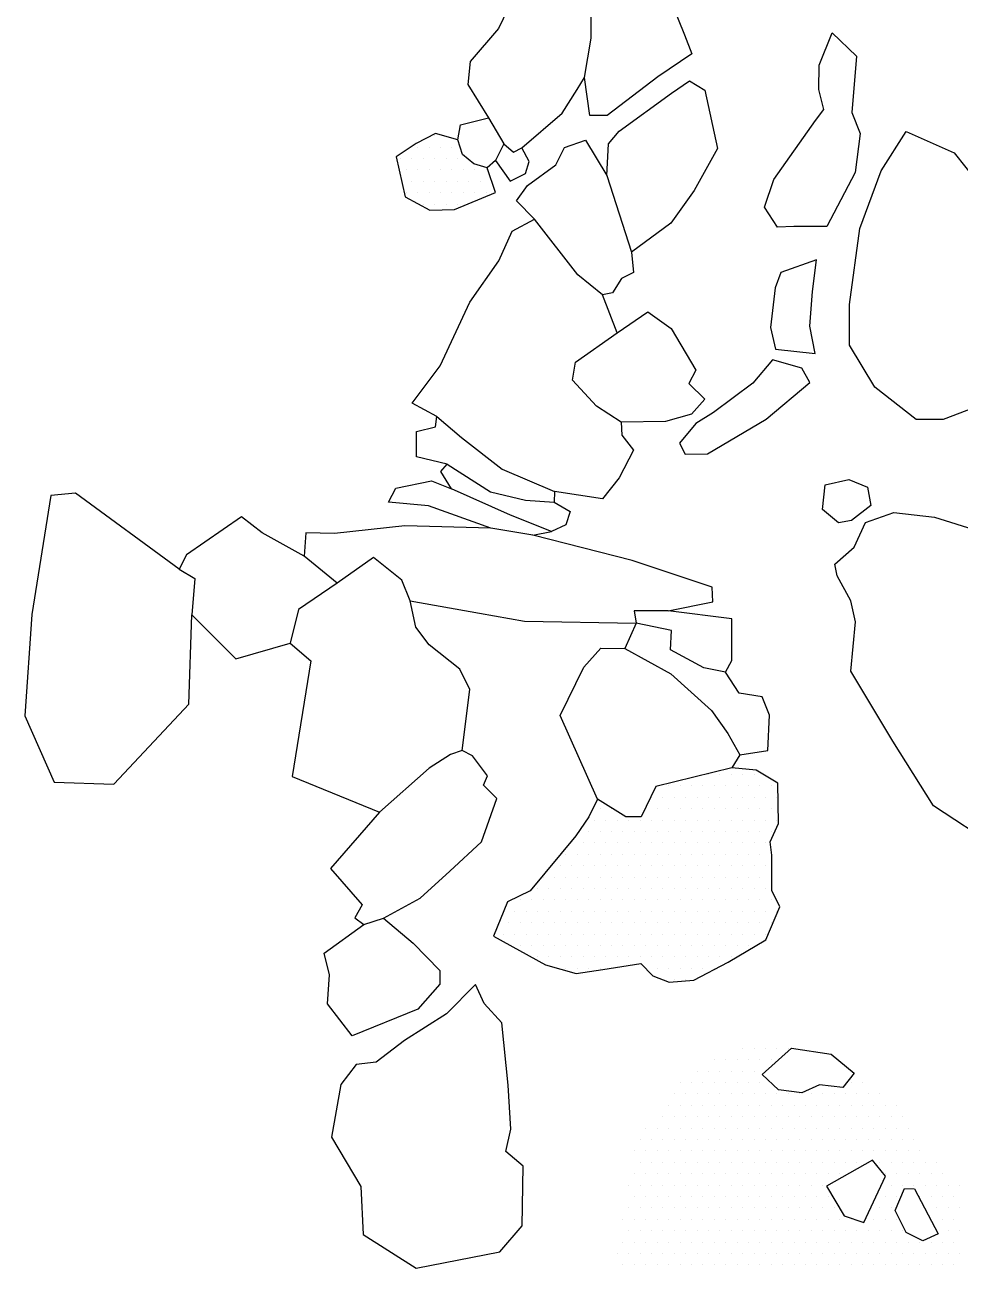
# Model space of a CAD drawing. Header units: metres. Extents: x 1.06 to 3.38, y -16.6 to -13.18.
# Drawn here: x 1.063 to 2.088, y -15.691 to -14.329 of the extents above; entities that cross this region are included whole.
import ezdxf

# ---------------------------------------------------------------- set-up
doc = ezdxf.new("R2010")
doc.units = ezdxf.units.M
doc.header["$LTSCALE"] = 25
doc.header["$MEASUREMENT"] = 0
doc.layers.get('0').update_dxf_attribs({"linetype": 'CONTINUOUS'})
doc.layers.add('STEINE', color=4, linetype='CONTINUOUS')
doc.layers.add('STEINESCHRAFF', color=4, linetype='CONTINUOUS')

# ---------------------------------------------------------------- blocks, each defined once
blk = doc.blocks.new('*X1')
at = {"color": 0}
for p, q in [((181.875, -1546.25), (181.875, -1546.25)), ((183.125, -1546.25), (183.125, -1546.25)), ((184.375, -1546.25), (184.375, -1546.25)), ((185, -1545), (185, -1545)), ((185.625, -1546.25), (185.625, -1546.25)), ((186.25, -1545), (186.25, -1545)), ((186.875, -1546.25), (186.875, -1546.25)), ((187.5, -1545), (187.5, -1545)), ((188.125, -1546.25), (188.125, -1546.25)), ((188.75, -1545), (188.75, -1545)), ((190, -1545), (190, -1545)), ((180, -1547.5), (180, -1547.5)), ((181.25, -1547.5), (181.25, -1547.5)), ((182.5, -1547.5), (182.5, -1547.5)), ((183.75, -1547.5), (183.75, -1547.5)), ((185, -1547.5), (185, -1547.5)), ((186.25, -1547.5), (186.25, -1547.5)), ((187.5, -1547.5), (187.5, -1547.5)), ((178.125, -1548.75), (178.125, -1548.75)), ((179.375, -1548.75), (179.375, -1548.75)), ((180.625, -1548.75), (180.625, -1548.75)), ((181.875, -1548.75), (181.875, -1548.75)), ((183.125, -1548.75), (183.125, -1548.75)), ((184.375, -1548.75), (184.375, -1548.75)), ((185.625, -1548.75), (185.625, -1548.75)), ((186.875, -1548.75), (186.875, -1548.75)), ((196.875, -1548.75), (196.875, -1548.75)), ((198.125, -1548.75), (198.125, -1548.75)), ((177.5, -1550), (177.5, -1550)), ((178.75, -1550), (178.75, -1550)), ((180, -1550), (180, -1550)), ((181.25, -1550), (181.25, -1550)), ((182.5, -1550), (182.5, -1550)), ((183.75, -1550), (183.75, -1550)), ((185, -1550), (185, -1550)), ((186.25, -1550), (186.25, -1550)), ((187.5, -1550), (187.5, -1550)), ((188.75, -1550), (188.75, -1550)), ((190, -1550), (190, -1550)), ((191.25, -1550), (191.25, -1550)), ((192.5, -1550), (192.5, -1550)), ((193.75, -1550), (193.75, -1550)), ((195, -1550), (195, -1550)), ((196.25, -1550), (196.25, -1550)), ((197.5, -1550), (197.5, -1550)), ((198.75, -1550), (198.75, -1550)), ((200, -1550), (200, -1550)), ((176.875, -1551.25), (176.875, -1551.25)), ((178.125, -1551.25), (178.125, -1551.25)), ((179.375, -1551.25), (179.375, -1551.25)), ((180.625, -1551.25), (180.625, -1551.25)), ((181.875, -1551.25), (181.875, -1551.25)), ((183.125, -1551.25), (183.125, -1551.25)), ((184.375, -1551.25), (184.375, -1551.25)), ((185.625, -1551.25), (185.625, -1551.25)), ((186.875, -1551.25), (186.875, -1551.25)), ((188.125, -1551.25), (188.125, -1551.25)), ((189.375, -1551.25), (189.375, -1551.25)), ((190.625, -1551.25), (190.625, -1551.25)), ((191.875, -1551.25), (191.875, -1551.25)), ((193.125, -1551.25), (193.125, -1551.25)), ((194.375, -1551.25), (194.375, -1551.25)), ((195.625, -1551.25), (195.625, -1551.25)), ((196.875, -1551.25), (196.875, -1551.25)), ((198.125, -1551.25), (198.125, -1551.25)), ((199.375, -1551.25), (199.375, -1551.25)), ((200.625, -1551.25), (200.625, -1551.25)), ((201.875, -1551.25), (201.875, -1551.25)), ((176.25, -1552.5), (176.25, -1552.5)), ((177.5, -1552.5), (177.5, -1552.5)), ((178.75, -1552.5), (178.75, -1552.5)), ((180, -1552.5), (180, -1552.5)), ((181.25, -1552.5), (181.25, -1552.5)), ((182.5, -1552.5), (182.5, -1552.5)), ((183.75, -1552.5), (183.75, -1552.5)), ((185, -1552.5), (185, -1552.5)), ((186.25, -1552.5), (186.25, -1552.5)), ((187.5, -1552.5), (187.5, -1552.5)), ((188.75, -1552.5), (188.75, -1552.5)), ((190, -1552.5), (190, -1552.5)), ((191.25, -1552.5), (191.25, -1552.5)), ((192.5, -1552.5), (192.5, -1552.5)), ((193.75, -1552.5), (193.75, -1552.5)), ((195, -1552.5), (195, -1552.5)), ((196.25, -1552.5), (196.25, -1552.5)), ((197.5, -1552.5), (197.5, -1552.5)), ((198.75, -1552.5), (198.75, -1552.5)), ((200, -1552.5), (200, -1552.5)), ((201.25, -1552.5), (201.25, -1552.5)), ((202.5, -1552.5), (202.5, -1552.5)), ((174.375, -1553.75), (174.375, -1553.75)), ((175.625, -1553.75), (175.625, -1553.75)), ((176.875, -1553.75), (176.875, -1553.75)), ((178.125, -1553.75), (178.125, -1553.75)), ((179.375, -1553.75), (179.375, -1553.75)), ((180.625, -1553.75), (180.625, -1553.75)), ((181.875, -1553.75), (181.875, -1553.75)), ((183.125, -1553.75), (183.125, -1553.75)), ((184.375, -1553.75), (184.375, -1553.75)), ((185.625, -1553.75), (185.625, -1553.75)), ((186.875, -1553.75), (186.875, -1553.75)), ((188.125, -1553.75), (188.125, -1553.75)), ((189.375, -1553.75), (189.375, -1553.75)), ((190.625, -1553.75), (190.625, -1553.75)), ((191.875, -1553.75), (191.875, -1553.75)), ((193.125, -1553.75), (193.125, -1553.75)), ((194.375, -1553.75), (194.375, -1553.75)), ((195.625, -1553.75), (195.625, -1553.75)), ((196.875, -1553.75), (196.875, -1553.75)), ((198.125, -1553.75), (198.125, -1553.75)), ((199.375, -1553.75), (199.375, -1553.75)), ((200.625, -1553.75), (200.625, -1553.75)), ((201.875, -1553.75), (201.875, -1553.75)), ((203.125, -1553.75), (203.125, -1553.75)), ((173.75, -1555), (173.75, -1555)), ((175, -1555), (175, -1555)), ((176.25, -1555), (176.25, -1555)), ((177.5, -1555), (177.5, -1555)), ((178.75, -1555), (178.75, -1555)), ((180, -1555), (180, -1555)), ((181.25, -1555), (181.25, -1555)), ((182.5, -1555), (182.5, -1555)), ((183.75, -1555), (183.75, -1555)), ((185, -1555), (185, -1555)), ((186.25, -1555), (186.25, -1555)), ((187.5, -1555), (187.5, -1555)), ((188.75, -1555), (188.75, -1555)), ((190, -1555), (190, -1555)), ((191.25, -1555), (191.25, -1555)), ((192.5, -1555), (192.5, -1555)), ((193.75, -1555), (193.75, -1555)), ((195, -1555), (195, -1555)), ((196.25, -1555), (196.25, -1555)), ((197.5, -1555), (197.5, -1555)), ((198.75, -1555), (198.75, -1555)), ((200, -1555), (200, -1555)), ((201.25, -1555), (201.25, -1555)), ((202.5, -1555), (202.5, -1555)), ((203.75, -1555), (203.75, -1555)), ((173.125, -1556.25), (173.125, -1556.25)), ((174.375, -1556.25), (174.375, -1556.25)), ((175.625, -1556.25), (175.625, -1556.25)), ((176.875, -1556.25), (176.875, -1556.25)), ((178.125, -1556.25), (178.125, -1556.25)), ((179.375, -1556.25), (179.375, -1556.25)), ((180.625, -1556.25), (180.625, -1556.25)), ((181.875, -1556.25), (181.875, -1556.25)), ((183.125, -1556.25), (183.125, -1556.25)), ((184.375, -1556.25), (184.375, -1556.25)), ((185.625, -1556.25), (185.625, -1556.25)), ((186.875, -1556.25), (186.875, -1556.25)), ((188.125, -1556.25), (188.125, -1556.25)), ((189.375, -1556.25), (189.375, -1556.25)), ((190.625, -1556.25), (190.625, -1556.25)), ((191.875, -1556.25), (191.875, -1556.25)), ((193.125, -1556.25), (193.125, -1556.25)), ((194.375, -1556.25), (194.375, -1556.25)), ((195.625, -1556.25), (195.625, -1556.25)), ((196.875, -1556.25), (196.875, -1556.25)), ((198.125, -1556.25), (198.125, -1556.25)), ((199.375, -1556.25), (199.375, -1556.25)), ((200.625, -1556.25), (200.625, -1556.25)), ((201.875, -1556.25), (201.875, -1556.25)), ((203.125, -1556.25), (203.125, -1556.25)), ((204.375, -1556.25), (204.375, -1556.25)), ((173.75, -1557.5), (173.75, -1557.5)), ((175, -1557.5), (175, -1557.5)), ((176.25, -1557.5), (176.25, -1557.5)), ((177.5, -1557.5), (177.5, -1557.5)), ((178.75, -1557.5), (178.75, -1557.5)), ((180, -1557.5), (180, -1557.5)), ((181.25, -1557.5), (181.25, -1557.5)), ((182.5, -1557.5), (182.5, -1557.5)), ((183.75, -1557.5), (183.75, -1557.5)), ((185, -1557.5), (185, -1557.5)), ((186.25, -1557.5), (186.25, -1557.5)), ((187.5, -1557.5), (187.5, -1557.5)), ((188.75, -1557.5), (188.75, -1557.5)), ((190, -1557.5), (190, -1557.5)), ((191.25, -1557.5), (191.25, -1557.5)), ((192.5, -1557.5), (192.5, -1557.5)), ((193.75, -1557.5), (193.75, -1557.5)), ((195, -1557.5), (195, -1557.5)), ((196.25, -1557.5), (196.25, -1557.5)), ((197.5, -1557.5), (197.5, -1557.5)), ((198.75, -1557.5), (198.75, -1557.5)), ((200, -1557.5), (200, -1557.5)), ((201.25, -1557.5), (201.25, -1557.5)), ((202.5, -1557.5), (202.5, -1557.5)), ((203.75, -1557.5), (203.75, -1557.5)), ((205, -1557.5), (205, -1557.5)), ((206.25, -1557.5), (206.25, -1557.5)), ((173.125, -1558.75), (173.125, -1558.75)), ((174.375, -1558.75), (174.375, -1558.75)), ((175.625, -1558.75), (175.625, -1558.75)), ((176.875, -1558.75), (176.875, -1558.75)), ((178.125, -1558.75), (178.125, -1558.75)), ((179.375, -1558.75), (179.375, -1558.75)), ((180.625, -1558.75), (180.625, -1558.75)), ((181.875, -1558.75), (181.875, -1558.75)), ((183.125, -1558.75), (183.125, -1558.75)), ((184.375, -1558.75), (184.375, -1558.75)), ((185.625, -1558.75), (185.625, -1558.75)), ((186.875, -1558.75), (186.875, -1558.75)), ((188.125, -1558.75), (188.125, -1558.75)), ((189.375, -1558.75), (189.375, -1558.75)), ((190.625, -1558.75), (190.625, -1558.75)), ((191.875, -1558.75), (191.875, -1558.75)), ((193.125, -1558.75), (193.125, -1558.75)), ((194.375, -1558.75), (194.375, -1558.75)), ((195.625, -1558.75), (195.625, -1558.75)), ((200.625, -1558.75), (200.625, -1558.75)), ((201.875, -1558.75), (201.875, -1558.75)), ((203.125, -1558.75), (203.125, -1558.75)), ((204.375, -1558.75), (204.375, -1558.75)), ((205.625, -1558.75), (205.625, -1558.75)), ((206.875, -1558.75), (206.875, -1558.75)), ((172.5, -1560), (172.5, -1560)), ((173.125, -1561.25), (173.125, -1561.25)), ((173.75, -1560), (173.75, -1560)), ((174.375, -1561.25), (174.375, -1561.25)), ((175, -1560), (175, -1560)), ((175.625, -1561.25), (175.625, -1561.25)), ((176.25, -1560), (176.25, -1560)), ((176.875, -1561.25), (176.875, -1561.25)), ((177.5, -1560), (177.5, -1560)), ((178.125, -1561.25), (178.125, -1561.25)), ((178.75, -1560), (178.75, -1560)), ((179.375, -1561.25), (179.375, -1561.25)), ((180, -1560), (180, -1560)), ((180.625, -1561.25), (180.625, -1561.25)), ((181.25, -1560), (181.25, -1560)), ((181.875, -1561.25), (181.875, -1561.25)), ((182.5, -1560), (182.5, -1560)), ((183.125, -1561.25), (183.125, -1561.25)), ((183.75, -1560), (183.75, -1560)), ((184.375, -1561.25), (184.375, -1561.25)), ((185, -1560), (185, -1560)), ((185.625, -1561.25), (185.625, -1561.25)), ((186.25, -1560), (186.25, -1560)), ((186.875, -1561.25), (186.875, -1561.25)), ((187.5, -1560), (187.5, -1560)), ((188.125, -1561.25), (188.125, -1561.25)), ((188.75, -1560), (188.75, -1560)), ((189.375, -1561.25), (189.375, -1561.25)), ((190, -1560), (190, -1560)), ((190.625, -1561.25), (190.625, -1561.25)), ((191.25, -1560), (191.25, -1560)), ((191.875, -1561.25), (191.875, -1561.25)), ((192.5, -1560), (192.5, -1560)), ((193.125, -1561.25), (193.125, -1561.25)), ((193.75, -1560), (193.75, -1560)), ((194.375, -1561.25), (194.375, -1561.25)), ((200.625, -1561.25), (200.625, -1561.25)), ((201.25, -1560), (201.25, -1560)), ((201.875, -1561.25), (201.875, -1561.25)), ((202.5, -1560), (202.5, -1560)), ((203.75, -1560), (203.75, -1560)), ((204.375, -1561.25), (204.375, -1561.25)), ((205, -1560), (205, -1560)), ((205.625, -1561.25), (205.625, -1561.25)), ((206.25, -1560), (206.25, -1560)), ((206.875, -1561.25), (206.875, -1561.25)), ((207.5, -1560), (207.5, -1560)), ((208.125, -1561.25), (208.125, -1561.25)), ((208.75, -1560), (208.75, -1560)), ((172.5, -1562.5), (172.5, -1562.5)), ((173.75, -1562.5), (173.75, -1562.5)), ((175, -1562.5), (175, -1562.5)), ((176.25, -1562.5), (176.25, -1562.5)), ((177.5, -1562.5), (177.5, -1562.5)), ((178.75, -1562.5), (178.75, -1562.5)), ((180, -1562.5), (180, -1562.5)), ((181.25, -1562.5), (181.25, -1562.5)), ((182.5, -1562.5), (182.5, -1562.5)), ((183.75, -1562.5), (183.75, -1562.5)), ((185, -1562.5), (185, -1562.5)), ((186.25, -1562.5), (186.25, -1562.5)), ((187.5, -1562.5), (187.5, -1562.5)), ((188.75, -1562.5), (188.75, -1562.5)), ((190, -1562.5), (190, -1562.5)), ((191.25, -1562.5), (191.25, -1562.5)), ((192.5, -1562.5), (192.5, -1562.5)), ((193.75, -1562.5), (193.75, -1562.5)), ((195, -1562.5), (195, -1562.5)), ((200, -1562.5), (200, -1562.5)), ((201.25, -1562.5), (201.25, -1562.5)), ((205, -1562.5), (205, -1562.5)), ((206.25, -1562.5), (206.25, -1562.5)), ((207.5, -1562.5), (207.5, -1562.5)), ((208.75, -1562.5), (208.75, -1562.5)), ((171.875, -1563.75), (171.875, -1563.75)), ((173.125, -1563.75), (173.125, -1563.75)), ((174.375, -1563.75), (174.375, -1563.75)), ((175.625, -1563.75), (175.625, -1563.75)), ((176.875, -1563.75), (176.875, -1563.75)), ((178.125, -1563.75), (178.125, -1563.75)), ((179.375, -1563.75), (179.375, -1563.75)), ((180.625, -1563.75), (180.625, -1563.75)), ((181.875, -1563.75), (181.875, -1563.75)), ((183.125, -1563.75), (183.125, -1563.75)), ((184.375, -1563.75), (184.375, -1563.75)), ((185.625, -1563.75), (185.625, -1563.75)), ((186.875, -1563.75), (186.875, -1563.75)), ((188.125, -1563.75), (188.125, -1563.75)), ((189.375, -1563.75), (189.375, -1563.75)), ((190.625, -1563.75), (190.625, -1563.75)), ((191.875, -1563.75), (191.875, -1563.75)), ((193.125, -1563.75), (193.125, -1563.75)), ((194.375, -1563.75), (194.375, -1563.75)), ((195.625, -1563.75), (195.625, -1563.75)), ((196.875, -1563.75), (196.875, -1563.75)), ((199.375, -1563.75), (199.375, -1563.75)), ((200.625, -1563.75), (200.625, -1563.75)), ((201.875, -1563.75), (201.875, -1563.75)), ((205.625, -1563.75), (205.625, -1563.75)), ((206.875, -1563.75), (206.875, -1563.75)), ((208.125, -1563.75), (208.125, -1563.75)), ((172.5, -1565), (172.5, -1565)), ((173.75, -1565), (173.75, -1565)), ((175, -1565), (175, -1565)), ((176.25, -1565), (176.25, -1565)), ((177.5, -1565), (177.5, -1565)), ((178.75, -1565), (178.75, -1565)), ((180, -1565), (180, -1565)), ((181.25, -1565), (181.25, -1565)), ((182.5, -1565), (182.5, -1565)), ((183.75, -1565), (183.75, -1565)), ((185, -1565), (185, -1565)), ((186.25, -1565), (186.25, -1565)), ((187.5, -1565), (187.5, -1565)), ((188.75, -1565), (188.75, -1565)), ((190, -1565), (190, -1565)), ((191.25, -1565), (191.25, -1565)), ((192.5, -1565), (192.5, -1565)), ((193.75, -1565), (193.75, -1565)), ((195, -1565), (195, -1565)), ((196.25, -1565), (196.25, -1565)), ((197.5, -1565), (197.5, -1565)), ((198.75, -1565), (198.75, -1565)), ((200, -1565), (200, -1565)), ((201.25, -1565), (201.25, -1565)), ((202.5, -1565), (202.5, -1565)), ((206.25, -1565), (206.25, -1565)), ((207.5, -1565), (207.5, -1565)), ((208.75, -1565), (208.75, -1565)), ((171.875, -1566.25), (171.875, -1566.25)), ((173.125, -1566.25), (173.125, -1566.25)), ((174.375, -1566.25), (174.375, -1566.25)), ((175.625, -1566.25), (175.625, -1566.25)), ((176.875, -1566.25), (176.875, -1566.25)), ((178.125, -1566.25), (178.125, -1566.25)), ((179.375, -1566.25), (179.375, -1566.25)), ((180.625, -1566.25), (180.625, -1566.25)), ((181.875, -1566.25), (181.875, -1566.25)), ((183.125, -1566.25), (183.125, -1566.25)), ((184.375, -1566.25), (184.375, -1566.25)), ((185.625, -1566.25), (185.625, -1566.25)), ((186.875, -1566.25), (186.875, -1566.25)), ((188.125, -1566.25), (188.125, -1566.25)), ((189.375, -1566.25), (189.375, -1566.25)), ((190.625, -1566.25), (190.625, -1566.25)), ((191.875, -1566.25), (191.875, -1566.25)), ((193.125, -1566.25), (193.125, -1566.25)), ((194.375, -1566.25), (194.375, -1566.25)), ((195.625, -1566.25), (195.625, -1566.25)), ((196.875, -1566.25), (196.875, -1566.25)), ((198.125, -1566.25), (198.125, -1566.25)), ((199.375, -1566.25), (199.375, -1566.25)), ((200.625, -1566.25), (200.625, -1566.25)), ((201.875, -1566.25), (201.875, -1566.25)), ((203.125, -1566.25), (203.125, -1566.25)), ((204.375, -1566.25), (204.375, -1566.25)), ((205.625, -1566.25), (205.625, -1566.25)), ((206.875, -1566.25), (206.875, -1566.25)), ((208.125, -1566.25), (208.125, -1566.25)), ((171.25, -1567.5), (171.25, -1567.5)), ((172.5, -1567.5), (172.5, -1567.5)), ((173.75, -1567.5), (173.75, -1567.5)), ((175, -1567.5), (175, -1567.5)), ((176.25, -1567.5), (176.25, -1567.5)), ((177.5, -1567.5), (177.5, -1567.5)), ((178.75, -1567.5), (178.75, -1567.5)), ((180, -1567.5), (180, -1567.5)), ((181.25, -1567.5), (181.25, -1567.5)), ((182.5, -1567.5), (182.5, -1567.5)), ((183.75, -1567.5), (183.75, -1567.5)), ((185, -1567.5), (185, -1567.5)), ((186.25, -1567.5), (186.25, -1567.5)), ((187.5, -1567.5), (187.5, -1567.5)), ((188.75, -1567.5), (188.75, -1567.5)), ((190, -1567.5), (190, -1567.5)), ((191.25, -1567.5), (191.25, -1567.5)), ((192.5, -1567.5), (192.5, -1567.5)), ((193.75, -1567.5), (193.75, -1567.5)), ((195, -1567.5), (195, -1567.5)), ((196.25, -1567.5), (196.25, -1567.5)), ((197.5, -1567.5), (197.5, -1567.5)), ((198.75, -1567.5), (198.75, -1567.5)), ((200, -1567.5), (200, -1567.5)), ((201.25, -1567.5), (201.25, -1567.5)), ((202.5, -1567.5), (202.5, -1567.5)), ((203.75, -1567.5), (203.75, -1567.5)), ((205, -1567.5), (205, -1567.5)), ((206.25, -1567.5), (206.25, -1567.5)), ((207.5, -1567.5), (207.5, -1567.5)), ((208.75, -1567.5), (208.75, -1567.5)), ((171.875, -1568.75), (171.875, -1568.75)), ((173.125, -1568.75), (173.125, -1568.75)), ((174.375, -1568.75), (174.375, -1568.75)), ((175.625, -1568.75), (175.625, -1568.75)), ((176.875, -1568.75), (176.875, -1568.75)), ((178.125, -1568.75), (178.125, -1568.75)), ((179.375, -1568.75), (179.375, -1568.75)), ((180.625, -1568.75), (180.625, -1568.75)), ((181.875, -1568.75), (181.875, -1568.75)), ((183.125, -1568.75), (183.125, -1568.75)), ((184.375, -1568.75), (184.375, -1568.75)), ((185.625, -1568.75), (185.625, -1568.75)), ((186.875, -1568.75), (186.875, -1568.75)), ((188.125, -1568.75), (188.125, -1568.75)), ((189.375, -1568.75), (189.375, -1568.75)), ((190.625, -1568.75), (190.625, -1568.75)), ((191.875, -1568.75), (191.875, -1568.75)), ((193.125, -1568.75), (193.125, -1568.75)), ((194.375, -1568.75), (194.375, -1568.75)), ((195.625, -1568.75), (195.625, -1568.75)), ((196.875, -1568.75), (196.875, -1568.75)), ((198.125, -1568.75), (198.125, -1568.75)), ((199.375, -1568.75), (199.375, -1568.75)), ((200.625, -1568.75), (200.625, -1568.75)), ((201.875, -1568.75), (201.875, -1568.75)), ((203.125, -1568.75), (203.125, -1568.75)), ((204.375, -1568.75), (204.375, -1568.75)), ((205.625, -1568.75), (205.625, -1568.75)), ((206.875, -1568.75), (206.875, -1568.75)), ((208.125, -1568.75), (208.125, -1568.75))]:
    blk.add_line(p, q, dxfattribs=at)
blk = doc.blocks.new('*X2')
at = {"color": 0}
for p, q in [((176.875, -1516.25), (176.875, -1516.25)), ((178.125, -1516.25), (178.125, -1516.25)), ((179.375, -1516.25), (179.375, -1516.25)), ((180.625, -1516.25), (180.625, -1516.25)), ((181.25, -1515), (181.25, -1515)), ((181.875, -1516.25), (181.875, -1516.25)), ((182.5, -1515), (182.5, -1515)), ((183.125, -1516.25), (183.125, -1516.25)), ((183.75, -1515), (183.75, -1515)), ((184.375, -1516.25), (184.375, -1516.25)), ((185, -1515), (185, -1515)), ((185.625, -1516.25), (185.625, -1516.25)), ((186.25, -1515), (186.25, -1515)), ((186.875, -1516.25), (186.875, -1516.25)), ((188.125, -1516.25), (188.125, -1516.25)), ((175, -1517.5), (175, -1517.5)), ((176.25, -1517.5), (176.25, -1517.5)), ((177.5, -1517.5), (177.5, -1517.5)), ((178.75, -1517.5), (178.75, -1517.5)), ((180, -1517.5), (180, -1517.5)), ((181.25, -1517.5), (181.25, -1517.5)), ((182.5, -1517.5), (182.5, -1517.5)), ((183.75, -1517.5), (183.75, -1517.5)), ((185, -1517.5), (185, -1517.5)), ((186.25, -1517.5), (186.25, -1517.5)), ((187.5, -1517.5), (187.5, -1517.5)), ((188.75, -1517.5), (188.75, -1517.5)), ((169.375, -1518.75), (169.375, -1518.75)), ((170.625, -1518.75), (170.625, -1518.75)), ((174.375, -1518.75), (174.375, -1518.75)), ((175.625, -1518.75), (175.625, -1518.75)), ((176.875, -1518.75), (176.875, -1518.75)), ((178.125, -1518.75), (178.125, -1518.75)), ((179.375, -1518.75), (179.375, -1518.75)), ((180.625, -1518.75), (180.625, -1518.75)), ((181.875, -1518.75), (181.875, -1518.75)), ((183.125, -1518.75), (183.125, -1518.75)), ((184.375, -1518.75), (184.375, -1518.75)), ((185.625, -1518.75), (185.625, -1518.75)), ((186.875, -1518.75), (186.875, -1518.75)), ((188.125, -1518.75), (188.125, -1518.75)), ((168.75, -1520), (168.75, -1520)), ((170, -1520), (170, -1520)), ((171.25, -1520), (171.25, -1520)), ((172.5, -1520), (172.5, -1520)), ((173.75, -1520), (173.75, -1520)), ((175, -1520), (175, -1520)), ((176.25, -1520), (176.25, -1520)), ((177.5, -1520), (177.5, -1520)), ((178.75, -1520), (178.75, -1520)), ((180, -1520), (180, -1520)), ((181.25, -1520), (181.25, -1520)), ((182.5, -1520), (182.5, -1520)), ((183.75, -1520), (183.75, -1520)), ((185, -1520), (185, -1520)), ((186.25, -1520), (186.25, -1520)), ((187.5, -1520), (187.5, -1520)), ((188.75, -1520), (188.75, -1520)), ((168.125, -1521.25), (168.125, -1521.25)), ((169.375, -1521.25), (169.375, -1521.25)), ((170.625, -1521.25), (170.625, -1521.25)), ((171.875, -1521.25), (171.875, -1521.25)), ((173.125, -1521.25), (173.125, -1521.25)), ((174.375, -1521.25), (174.375, -1521.25)), ((175.625, -1521.25), (175.625, -1521.25)), ((176.875, -1521.25), (176.875, -1521.25)), ((178.125, -1521.25), (178.125, -1521.25)), ((179.375, -1521.25), (179.375, -1521.25)), ((180.625, -1521.25), (180.625, -1521.25)), ((181.875, -1521.25), (181.875, -1521.25)), ((183.125, -1521.25), (183.125, -1521.25)), ((184.375, -1521.25), (184.375, -1521.25)), ((185.625, -1521.25), (185.625, -1521.25)), ((186.875, -1521.25), (186.875, -1521.25)), ((188.125, -1521.25), (188.125, -1521.25)), ((166.25, -1522.5), (166.25, -1522.5)), ((167.5, -1522.5), (167.5, -1522.5)), ((168.75, -1522.5), (168.75, -1522.5)), ((170, -1522.5), (170, -1522.5)), ((171.25, -1522.5), (171.25, -1522.5)), ((172.5, -1522.5), (172.5, -1522.5)), ((173.75, -1522.5), (173.75, -1522.5)), ((175, -1522.5), (175, -1522.5)), ((176.25, -1522.5), (176.25, -1522.5)), ((177.5, -1522.5), (177.5, -1522.5)), ((178.75, -1522.5), (178.75, -1522.5)), ((180, -1522.5), (180, -1522.5)), ((181.25, -1522.5), (181.25, -1522.5)), ((182.5, -1522.5), (182.5, -1522.5)), ((183.75, -1522.5), (183.75, -1522.5)), ((185, -1522.5), (185, -1522.5)), ((186.25, -1522.5), (186.25, -1522.5)), ((187.5, -1522.5), (187.5, -1522.5)), ((165.625, -1523.75), (165.625, -1523.75)), ((166.875, -1523.75), (166.875, -1523.75)), ((168.125, -1523.75), (168.125, -1523.75)), ((169.375, -1523.75), (169.375, -1523.75)), ((170.625, -1523.75), (170.625, -1523.75)), ((171.875, -1523.75), (171.875, -1523.75)), ((173.125, -1523.75), (173.125, -1523.75)), ((174.375, -1523.75), (174.375, -1523.75)), ((175.625, -1523.75), (175.625, -1523.75)), ((176.875, -1523.75), (176.875, -1523.75)), ((178.125, -1523.75), (178.125, -1523.75)), ((179.375, -1523.75), (179.375, -1523.75)), ((180.625, -1523.75), (180.625, -1523.75)), ((181.875, -1523.75), (181.875, -1523.75)), ((183.125, -1523.75), (183.125, -1523.75)), ((184.375, -1523.75), (184.375, -1523.75)), ((185.625, -1523.75), (185.625, -1523.75)), ((186.875, -1523.75), (186.875, -1523.75)), ((188.125, -1523.75), (188.125, -1523.75)), ((165, -1525), (165, -1525)), ((166.25, -1525), (166.25, -1525)), ((167.5, -1525), (167.5, -1525)), ((168.75, -1525), (168.75, -1525)), ((170, -1525), (170, -1525)), ((171.25, -1525), (171.25, -1525)), ((172.5, -1525), (172.5, -1525)), ((173.75, -1525), (173.75, -1525)), ((175, -1525), (175, -1525)), ((176.25, -1525), (176.25, -1525)), ((177.5, -1525), (177.5, -1525)), ((178.75, -1525), (178.75, -1525)), ((180, -1525), (180, -1525)), ((181.25, -1525), (181.25, -1525)), ((182.5, -1525), (182.5, -1525)), ((183.75, -1525), (183.75, -1525)), ((185, -1525), (185, -1525)), ((186.25, -1525), (186.25, -1525)), ((187.5, -1525), (187.5, -1525)), ((163.125, -1526.25), (163.125, -1526.25)), ((164.375, -1526.25), (164.375, -1526.25)), ((165.625, -1526.25), (165.625, -1526.25)), ((166.875, -1526.25), (166.875, -1526.25)), ((168.125, -1526.25), (168.125, -1526.25)), ((169.375, -1526.25), (169.375, -1526.25)), ((170.625, -1526.25), (170.625, -1526.25)), ((171.875, -1526.25), (171.875, -1526.25)), ((173.125, -1526.25), (173.125, -1526.25)), ((174.375, -1526.25), (174.375, -1526.25)), ((175.625, -1526.25), (175.625, -1526.25)), ((176.875, -1526.25), (176.875, -1526.25)), ((178.125, -1526.25), (178.125, -1526.25)), ((179.375, -1526.25), (179.375, -1526.25)), ((180.625, -1526.25), (180.625, -1526.25)), ((181.875, -1526.25), (181.875, -1526.25)), ((183.125, -1526.25), (183.125, -1526.25)), ((184.375, -1526.25), (184.375, -1526.25)), ((185.625, -1526.25), (185.625, -1526.25)), ((186.875, -1526.25), (186.875, -1526.25)), ((188.125, -1526.25), (188.125, -1526.25)), ((162.5, -1527.5), (162.5, -1527.5)), ((163.75, -1527.5), (163.75, -1527.5)), ((165, -1527.5), (165, -1527.5)), ((166.25, -1527.5), (166.25, -1527.5)), ((167.5, -1527.5), (167.5, -1527.5)), ((168.75, -1527.5), (168.75, -1527.5)), ((170, -1527.5), (170, -1527.5)), ((171.25, -1527.5), (171.25, -1527.5)), ((172.5, -1527.5), (172.5, -1527.5)), ((173.75, -1527.5), (173.75, -1527.5)), ((175, -1527.5), (175, -1527.5)), ((176.25, -1527.5), (176.25, -1527.5)), ((177.5, -1527.5), (177.5, -1527.5)), ((178.75, -1527.5), (178.75, -1527.5)), ((180, -1527.5), (180, -1527.5)), ((181.25, -1527.5), (181.25, -1527.5)), ((182.5, -1527.5), (182.5, -1527.5)), ((183.75, -1527.5), (183.75, -1527.5)), ((185, -1527.5), (185, -1527.5)), ((186.25, -1527.5), (186.25, -1527.5)), ((187.5, -1527.5), (187.5, -1527.5)), ((160.625, -1528.75), (160.625, -1528.75)), ((161.875, -1528.75), (161.875, -1528.75)), ((163.125, -1528.75), (163.125, -1528.75)), ((164.375, -1528.75), (164.375, -1528.75)), ((165.625, -1528.75), (165.625, -1528.75)), ((166.875, -1528.75), (166.875, -1528.75)), ((168.125, -1528.75), (168.125, -1528.75)), ((169.375, -1528.75), (169.375, -1528.75)), ((170.625, -1528.75), (170.625, -1528.75)), ((171.875, -1528.75), (171.875, -1528.75)), ((173.125, -1528.75), (173.125, -1528.75)), ((174.375, -1528.75), (174.375, -1528.75)), ((175.625, -1528.75), (175.625, -1528.75)), ((176.875, -1528.75), (176.875, -1528.75)), ((178.125, -1528.75), (178.125, -1528.75)), ((179.375, -1528.75), (179.375, -1528.75)), ((180.625, -1528.75), (180.625, -1528.75)), ((181.875, -1528.75), (181.875, -1528.75)), ((183.125, -1528.75), (183.125, -1528.75)), ((184.375, -1528.75), (184.375, -1528.75)), ((185.625, -1528.75), (185.625, -1528.75)), ((186.875, -1528.75), (186.875, -1528.75)), ((188.125, -1528.75), (188.125, -1528.75)), ((159.375, -1531.25), (159.375, -1531.25)), ((160, -1530), (160, -1530)), ((160.625, -1531.25), (160.625, -1531.25)), ((161.25, -1530), (161.25, -1530)), ((161.875, -1531.25), (161.875, -1531.25)), ((162.5, -1530), (162.5, -1530)), ((163.125, -1531.25), (163.125, -1531.25)), ((163.75, -1530), (163.75, -1530)), ((164.375, -1531.25), (164.375, -1531.25)), ((165, -1530), (165, -1530)), ((165.625, -1531.25), (165.625, -1531.25)), ((166.25, -1530), (166.25, -1530)), ((166.875, -1531.25), (166.875, -1531.25)), ((167.5, -1530), (167.5, -1530)), ((168.125, -1531.25), (168.125, -1531.25)), ((168.75, -1530), (168.75, -1530)), ((169.375, -1531.25), (169.375, -1531.25)), ((170, -1530), (170, -1530)), ((170.625, -1531.25), (170.625, -1531.25)), ((171.25, -1530), (171.25, -1530)), ((171.875, -1531.25), (171.875, -1531.25)), ((172.5, -1530), (172.5, -1530)), ((173.125, -1531.25), (173.125, -1531.25)), ((173.75, -1530), (173.75, -1530)), ((174.375, -1531.25), (174.375, -1531.25)), ((175, -1530), (175, -1530)), ((175.625, -1531.25), (175.625, -1531.25)), ((176.25, -1530), (176.25, -1530)), ((176.875, -1531.25), (176.875, -1531.25)), ((177.5, -1530), (177.5, -1530)), ((178.125, -1531.25), (178.125, -1531.25)), ((178.75, -1530), (178.75, -1530)), ((179.375, -1531.25), (179.375, -1531.25)), ((180, -1530), (180, -1530)), ((180.625, -1531.25), (180.625, -1531.25)), ((181.25, -1530), (181.25, -1530)), ((181.875, -1531.25), (181.875, -1531.25)), ((182.5, -1530), (182.5, -1530)), ((183.125, -1531.25), (183.125, -1531.25)), ((183.75, -1530), (183.75, -1530)), ((184.375, -1531.25), (184.375, -1531.25)), ((185, -1530), (185, -1530)), ((185.625, -1531.25), (185.625, -1531.25)), ((186.25, -1530), (186.25, -1530)), ((186.875, -1531.25), (186.875, -1531.25)), ((187.5, -1530), (187.5, -1530)), ((188.125, -1531.25), (188.125, -1531.25)), ((188.75, -1530), (188.75, -1530)), ((158.75, -1532.5), (158.75, -1532.5)), ((160, -1532.5), (160, -1532.5)), ((161.25, -1532.5), (161.25, -1532.5)), ((162.5, -1532.5), (162.5, -1532.5)), ((163.75, -1532.5), (163.75, -1532.5)), ((165, -1532.5), (165, -1532.5)), ((166.25, -1532.5), (166.25, -1532.5)), ((167.5, -1532.5), (167.5, -1532.5)), ((168.75, -1532.5), (168.75, -1532.5)), ((170, -1532.5), (170, -1532.5)), ((171.25, -1532.5), (171.25, -1532.5)), ((172.5, -1532.5), (172.5, -1532.5)), ((173.75, -1532.5), (173.75, -1532.5)), ((175, -1532.5), (175, -1532.5)), ((176.25, -1532.5), (176.25, -1532.5)), ((177.5, -1532.5), (177.5, -1532.5)), ((178.75, -1532.5), (178.75, -1532.5)), ((180, -1532.5), (180, -1532.5)), ((181.25, -1532.5), (181.25, -1532.5)), ((182.5, -1532.5), (182.5, -1532.5)), ((183.75, -1532.5), (183.75, -1532.5)), ((185, -1532.5), (185, -1532.5)), ((186.25, -1532.5), (186.25, -1532.5)), ((187.5, -1532.5), (187.5, -1532.5)), ((160.625, -1533.75), (160.625, -1533.75)), ((161.875, -1533.75), (161.875, -1533.75)), ((163.125, -1533.75), (163.125, -1533.75)), ((164.375, -1533.75), (164.375, -1533.75)), ((165.625, -1533.75), (165.625, -1533.75)), ((166.875, -1533.75), (166.875, -1533.75)), ((168.125, -1533.75), (168.125, -1533.75)), ((169.375, -1533.75), (169.375, -1533.75)), ((170.625, -1533.75), (170.625, -1533.75)), ((171.875, -1533.75), (171.875, -1533.75)), ((173.125, -1533.75), (173.125, -1533.75)), ((174.375, -1533.75), (174.375, -1533.75)), ((175.625, -1533.75), (175.625, -1533.75)), ((176.875, -1533.75), (176.875, -1533.75)), ((178.125, -1533.75), (178.125, -1533.75)), ((179.375, -1533.75), (179.375, -1533.75)), ((180.625, -1533.75), (180.625, -1533.75)), ((181.875, -1533.75), (181.875, -1533.75)), ((183.125, -1533.75), (183.125, -1533.75)), ((184.375, -1533.75), (184.375, -1533.75)), ((185.625, -1533.75), (185.625, -1533.75)), ((162.5, -1535), (162.5, -1535)), ((163.75, -1535), (163.75, -1535)), ((165, -1535), (165, -1535)), ((166.25, -1535), (166.25, -1535)), ((167.5, -1535), (167.5, -1535)), ((168.75, -1535), (168.75, -1535)), ((170, -1535), (170, -1535)), ((171.25, -1535), (171.25, -1535)), ((172.5, -1535), (172.5, -1535)), ((173.75, -1535), (173.75, -1535)), ((175, -1535), (175, -1535)), ((176.25, -1535), (176.25, -1535)), ((177.5, -1535), (177.5, -1535)), ((178.75, -1535), (178.75, -1535)), ((180, -1535), (180, -1535)), ((181.25, -1535), (181.25, -1535)), ((182.5, -1535), (182.5, -1535)), ((183.75, -1535), (183.75, -1535)), ((165.625, -1536.25), (165.625, -1536.25)), ((166.875, -1536.25), (166.875, -1536.25)), ((168.125, -1536.25), (168.125, -1536.25)), ((169.375, -1536.25), (169.375, -1536.25)), ((174.375, -1536.25), (174.375, -1536.25)), ((175.625, -1536.25), (175.625, -1536.25)), ((176.875, -1536.25), (176.875, -1536.25)), ((178.125, -1536.25), (178.125, -1536.25)), ((179.375, -1536.25), (179.375, -1536.25)), ((180.625, -1536.25), (180.625, -1536.25)), ((181.875, -1536.25), (181.875, -1536.25)), ((177.5, -1537.5), (177.5, -1537.5)), ((178.75, -1537.5), (178.75, -1537.5))]:
    blk.add_line(p, q, dxfattribs=at)
blk = doc.blocks.new('*X3')
at = {"color": 0}
for p, q in [((151.25, -1445), (151.25, -1445)), ((149.375, -1446.25), (149.375, -1446.25)), ((150.625, -1446.25), (150.625, -1446.25)), ((151.875, -1446.25), (151.875, -1446.25)), ((153.125, -1446.25), (153.125, -1446.25)), ((147.5, -1447.5), (147.5, -1447.5)), ((148.75, -1447.5), (148.75, -1447.5)), ((150, -1447.5), (150, -1447.5)), ((151.25, -1447.5), (151.25, -1447.5)), ((152.5, -1447.5), (152.5, -1447.5)), ((153.75, -1447.5), (153.75, -1447.5)), ((148.125, -1448.75), (148.125, -1448.75)), ((149.375, -1448.75), (149.375, -1448.75)), ((150.625, -1448.75), (150.625, -1448.75)), ((151.875, -1448.75), (151.875, -1448.75)), ((153.125, -1448.75), (153.125, -1448.75)), ((154.375, -1448.75), (154.375, -1448.75)), ((155.625, -1448.75), (155.625, -1448.75)), ((156.875, -1448.75), (156.875, -1448.75)), ((148.75, -1450), (148.75, -1450)), ((150, -1450), (150, -1450)), ((151.25, -1450), (151.25, -1450)), ((152.5, -1450), (152.5, -1450)), ((153.75, -1450), (153.75, -1450)), ((155, -1450), (155, -1450)), ((156.25, -1450), (156.25, -1450)), ((148.125, -1451.25), (148.125, -1451.25)), ((149.375, -1451.25), (149.375, -1451.25)), ((150.625, -1451.25), (150.625, -1451.25)), ((151.875, -1451.25), (151.875, -1451.25)), ((153.125, -1451.25), (153.125, -1451.25)), ((154.375, -1451.25), (154.375, -1451.25)), ((155.625, -1451.25), (155.625, -1451.25)), ((156.875, -1451.25), (156.875, -1451.25)), ((150, -1452.5), (150, -1452.5)), ((151.25, -1452.5), (151.25, -1452.5)), ((152.5, -1452.5), (152.5, -1452.5)), ((153.75, -1452.5), (153.75, -1452.5))]:
    blk.add_line(p, q, dxfattribs=at)

msp = doc.modelspace()

# ---------------------------------------------------------------- linework, layer by layer
at = {"layer": 'STEINE'}
for points in [[(1.6842, -14.2908), (1.7382, -14.2475), (1.7494, -14.248), (1.7861, -14.3396), (1.7943, -14.3605), (1.7571, -14.3855), (1.7016, -14.4278), (1.6823, -14.4278), (1.6767, -14.3861)], [(1.5713, -14.4304), (1.5881, -14.4589), (1.5988, -14.4681), (1.608, -14.4635), (1.6522, -14.4253), (1.6685, -14.3993), (1.6767, -14.3861), (1.6838, -14.3433), (1.6842, -14.2908), (1.6735, -14.2725), (1.6384, -14.2623), (1.5972, -14.3016), (1.5824, -14.3326), (1.5514, -14.3688), (1.5488, -14.3938), (1.5713, -14.4304)], [(1.9421, -14.5494), (1.9059, -14.5494), (1.8881, -14.5504), (1.8738, -14.5285), (1.884, -14.498), (1.9298, -14.4333), (1.939, -14.4215), (1.9333, -14.3996), (1.9338, -14.3726), (1.9481, -14.3375), (1.9746, -14.3629), (1.9695, -14.4246), (1.9787, -14.4475), (1.9731, -14.4903), (1.9614, -14.5127), (1.9421, -14.5494)], [(1.7012, -14.4935), (1.7027, -14.4589), (1.7144, -14.4451), (1.7719, -14.4033), (1.7918, -14.3901), (1.8086, -14.4002), (1.8224, -14.4639), (1.7969, -14.5102), (1.771, -14.5459), (1.7282, -14.5775)], [(1.5881, -14.4589), (1.5789, -14.4773), (1.5698, -14.4854), (1.5555, -14.4809), (1.5428, -14.4707), (1.5377, -14.4544), (1.5407, -14.4381), (1.5713, -14.4304)], [(1.5377, -14.4544), (1.5132, -14.4478), (1.4923, -14.4585), (1.4704, -14.4733), (1.4802, -14.5171), (1.5072, -14.5318), (1.5341, -14.5308), (1.579, -14.5124), (1.5698, -14.4854)], [(1.6962, -14.6244), (1.6692, -14.6025), (1.6218, -14.5414), (1.6019, -14.5216), (1.6141, -14.5048), (1.6451, -14.4818), (1.6548, -14.463), (1.6777, -14.4548), (1.7012, -14.4935), (1.7282, -14.5775), (1.7303, -14.5999), (1.717, -14.6066), (1.7074, -14.6223), (1.6962, -14.6244)], [(2.1428, -14.6567), (2.1398, -14.7015), (2.1383, -14.7234), (2.1108, -14.7453), (2.0696, -14.7612), (2.04, -14.7612), (1.9947, -14.7256), (1.9671, -14.6797), (1.9671, -14.6349), (1.9783, -14.5519), (2.0017, -14.4887), (2.0291, -14.4454), (2.0816, -14.4688), (2.1326, -14.533)], [(1.5789, -14.4773), (1.5952, -14.4997), (1.612, -14.4915), (1.6161, -14.4783), (1.608, -14.4635)], [(1.5149, -14.7579), (1.4879, -14.7432), (1.5185, -14.7024), (1.551, -14.6326), (1.5826, -14.5873), (1.5973, -14.5547), (1.6218, -14.5414)], [(1.9295, -14.6889), (1.9233, -14.6589), (1.9264, -14.6207), (1.9309, -14.586), (1.8917, -14.5998), (1.8856, -14.6166), (1.8805, -14.6604), (1.8857, -14.6839), (1.9295, -14.6889)], [(1.7125, -14.6661), (1.6962, -14.6244)], [(1.7166, -14.7639), (1.6896, -14.7466), (1.6636, -14.7181), (1.6667, -14.6983), (1.7125, -14.6661), (1.7461, -14.6432), (1.7716, -14.6615), (1.7986, -14.7068), (1.7909, -14.7216), (1.8083, -14.7389), (1.794, -14.7552), (1.7655, -14.7634), (1.7166, -14.7639)], [(1.9234, -14.7205), (1.9147, -14.7047), (1.8826, -14.6956), (1.8612, -14.7211), (1.818, -14.7532), (1.7986, -14.7654), (1.7808, -14.7868), (1.7869, -14.799), (1.8114, -14.7985), (1.8755, -14.7608), (1.9234, -14.7205)], [(1.6199, -14.8877), (1.6403, -14.8837), (1.5955, -14.8659), (1.5308, -14.8369), (1.519, -14.818), (1.5262, -14.8099), (1.4926, -14.8018), (1.4925, -14.7742), (1.5134, -14.7691), (1.5149, -14.7579), (1.5419, -14.7808), (1.5863, -14.8154), (1.6438, -14.8399), (1.6433, -14.8516), (1.6607, -14.8617), (1.6561, -14.8765), (1.6403, -14.8837)], [(1.7166, -14.7639), (1.7176, -14.7782), (1.7304, -14.7945), (1.7146, -14.825), (1.6963, -14.848), (1.6438, -14.8399)], [(1.5262, -14.8099), (1.5736, -14.8404), (1.6118, -14.8495), (1.6433, -14.8516)], [(1.5741, -14.8801), (1.5058, -14.8557), (1.462, -14.8517), (1.4697, -14.8364), (1.5089, -14.8282), (1.5308, -14.8369)], [(1.9402, -14.8325), (1.9662, -14.8269), (1.9866, -14.8351), (1.9902, -14.8554), (1.9693, -14.8717), (1.955, -14.8743), (1.9372, -14.8595), (1.9402, -14.8325)], [(1.2324, -14.9252), (1.1188, -14.8417), (1.0918, -14.8443), (1.071, -14.9747), (1.0634, -15.0857), (1.0955, -15.1585), (1.1607, -15.1605), (1.2106, -15.1075), (1.2432, -15.0729), (1.2462, -14.9751)], [(2.1279, -15.2297), (2.0591, -15.1844), (2.0143, -15.1136), (1.9684, -15.0367), (1.9734, -14.9828), (1.9683, -14.9598), (1.9535, -14.9324), (1.951, -14.9196), (1.9719, -14.9008), (1.9846, -14.8738), (2.0156, -14.863), (2.0599, -14.8681), (2.1501, -14.8961)], [(1.4056, -14.9403), (1.3694, -14.9108), (1.3235, -14.8854), (1.3006, -14.8676), (1.2405, -14.9094), (1.2324, -14.9252), (1.2497, -14.9353), (1.2462, -14.9751), (1.2946, -15.0234), (1.3542, -15.0061)], [(1.7682, -14.9707), (1.8171, -14.961), (1.8166, -14.9447), (1.7289, -14.9157), (1.6199, -14.8877), (1.5741, -14.8801), (1.4799, -14.8776), (1.4025, -14.8858), (1.3714, -14.8854), (1.3694, -14.9108)], [(1.5427, -15.1236), (1.5508, -15.0569), (1.5401, -15.0345), (1.5064, -15.008), (1.4917, -14.9887), (1.4855, -14.9596), (1.4763, -14.9372), (1.4453, -14.9123), (1.4056, -14.9403), (1.3633, -14.9694), (1.3542, -15.0061), (1.3542, -15.0061), (1.3766, -15.0254), (1.3563, -15.1522), (1.4521, -15.1914)], [(1.4855, -14.9596), (1.5614, -14.9733), (1.6108, -14.982), (1.7331, -14.9844)], [(1.8309, -15.0379), (1.838, -15.0251), (1.838, -14.9793), (1.7682, -14.9707), (1.731, -14.9707), (1.7331, -14.9844)], [(1.8467, -15.1285), (1.8773, -15.1239), (1.8793, -15.0852), (1.8711, -15.0648), (1.8462, -15.0608), (1.8309, -15.0379), (1.8074, -15.0333), (1.7708, -15.0134), (1.7718, -14.9921), (1.7331, -14.9844), (1.7208, -15.0119)], [(1.6909, -15.177), (1.6812, -15.1963), (1.667, -15.2172), (1.6171, -15.2774), (1.5922, -15.2896), (1.5769, -15.3273), (1.634, -15.3588), (1.6676, -15.368), (1.6966, -15.3639), (1.7384, -15.3572), (1.7516, -15.3705), (1.7695, -15.3776), (1.7965, -15.3755), (1.8341, -15.3556), (1.8754, -15.3312), (1.8906, -15.295), (1.882, -15.2772), (1.8819, -15.2385), (1.8799, -15.2237), (1.889, -15.2038), (1.8885, -15.1595), (1.8646, -15.1453), (1.8381, -15.1428), (1.7546, -15.1632), (1.7388, -15.1963), (1.722, -15.1963), (1.6909, -15.177), (1.6501, -15.0853), (1.676, -15.0323), (1.6944, -15.0115), (1.7208, -15.0119), (1.7713, -15.0399), (1.8156, -15.0801), (1.8335, -15.1051), (1.8467, -15.1285), (1.8381, -15.1428)], [(1.4562, -15.3075), (1.4964, -15.2856), (1.529, -15.256), (1.5636, -15.2239), (1.5804, -15.1765), (1.5661, -15.1618), (1.5702, -15.1516), (1.5539, -15.1297), (1.5427, -15.1236), (1.5299, -15.1282), (1.5065, -15.143), (1.4521, -15.1914), (1.3981, -15.253), (1.4328, -15.2927), (1.4251, -15.307), (1.4348, -15.3146)], [(1.4222, -15.4364), (1.3951, -15.4012), (1.3972, -15.3697), (1.3915, -15.3457), (1.4348, -15.3146), (1.4562, -15.3075), (1.4888, -15.335), (1.5179, -15.365), (1.5179, -15.3798), (1.494, -15.4073), (1.4222, -15.4364)], [(1.5571, -15.3803), (1.5255, -15.4124), (1.4792, -15.4414), (1.4482, -15.4654), (1.4263, -15.4679), (1.4095, -15.4899), (1.3993, -15.5474), (1.4314, -15.6014), (1.434, -15.6543), (1.4921, -15.691), (1.5838, -15.6731), (1.6082, -15.6446), (1.6092, -15.5794), (1.5903, -15.5631), (1.5959, -15.5386), (1.5928, -15.4903), (1.5861, -15.422), (1.5668, -15.4011), (1.5571, -15.3803)], [(1.8714, -15.4789), (1.9034, -15.4498), (1.9467, -15.4564), (1.9722, -15.4773), (1.9595, -15.4931), (1.934, -15.49), (1.9147, -15.4987), (1.8892, -15.4957), (1.8714, -15.4789)], [(2.0064, -15.5903), (1.9921, -15.5725), (1.9417, -15.6011), (1.9611, -15.6336), (1.9825, -15.6408), (2.0064, -15.5903)], [(2.064, -15.6534), (2.0472, -15.6611), (2.0289, -15.6519), (2.0171, -15.628), (2.0273, -15.6036), (2.038, -15.6041), (2.064, -15.6534)]]:
    msp.add_lwpolyline(points, dxfattribs=at)

# ---------------------------------------------------------------- block references
at = {"layer": 'STEINESCHRAFF', "xscale": 0.01, "yscale": 0.01, "zscale": 0.01}
for name in ['*X3', '*X2', '*X1']:
    msp.add_blockref(name, (0, 0), dxfattribs=at)

doc.saveas('drawing.dxf')
